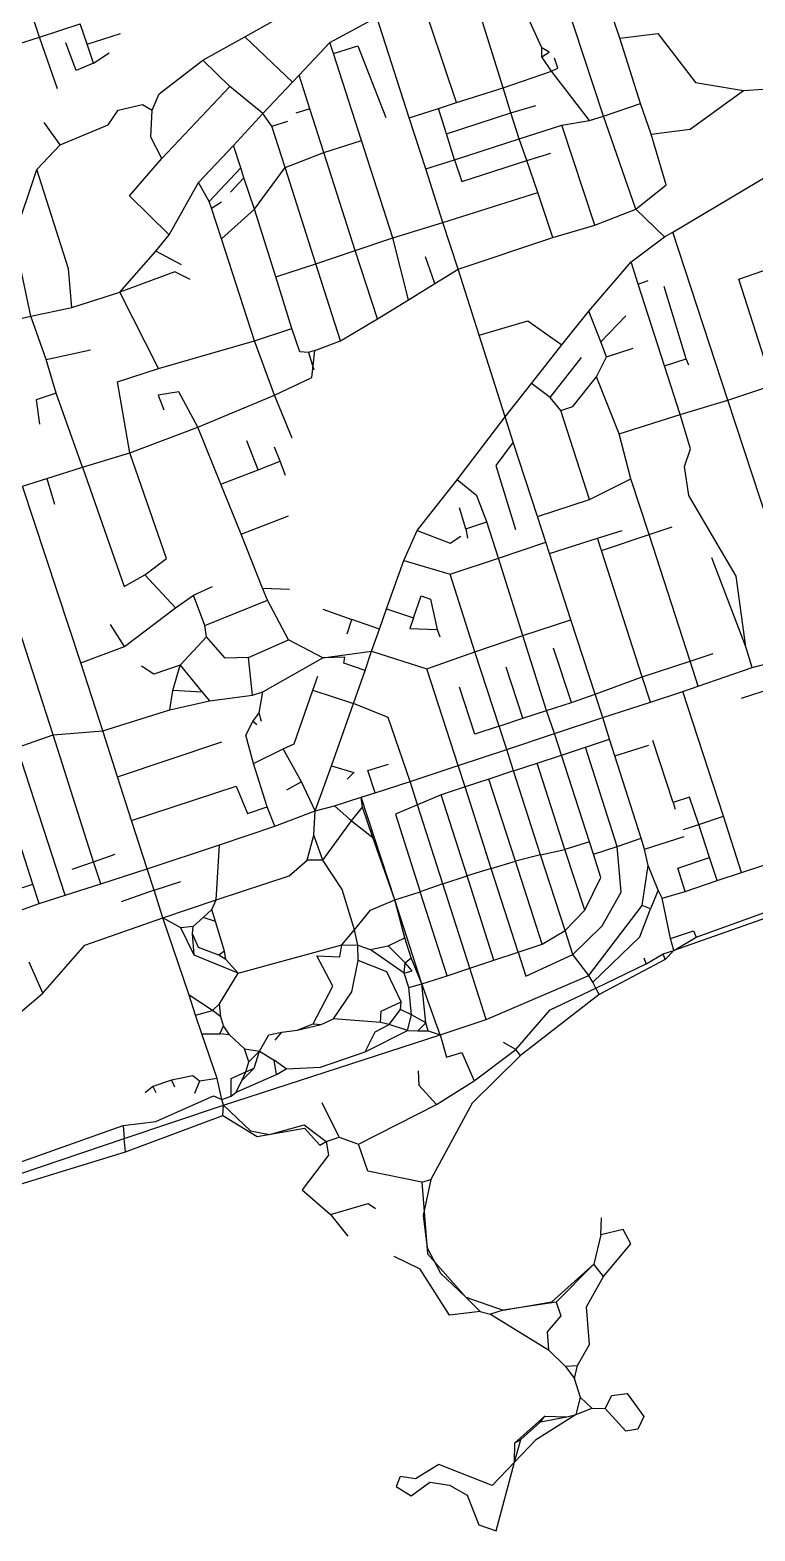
# Model space of a CAD drawing. Header units: metres. Extents: x 609554 to 651406, y 4826501 to 4857446.
# Drawn here: x 635501 to 636876, y 4834935 to 4837782 of the extents above; entities that cross this region are included whole.
import ezdxf

# ---------------------------------------------------------------- set-up
doc = ezdxf.new("R2010")
doc.units = ezdxf.units.M

msp = doc.modelspace()

# ---------------------------------------------------------------- linework, layer by layer
at = {"layer": 'ROADS'}
for points in [[(635518.6, 4837768.6), (635441.6, 4837999.7)], [(636398.5, 4837672.8), (636320, 4837923.7)], [(636310.1, 4837644.8), (636237.1, 4837861.5)], [(636471.7, 4837748.3), (636442.5, 4837812.6), (636440.9, 4837847.6)], [(636589.1, 4837619), (636513.5, 4837847.6)], [(636619.9, 4837766.9), (636595.6, 4837837.3)], [(635518.6, 4837768.6), (635596, 4837794)], [(635609.5, 4837755.4), (635596, 4837794)], [(635908.3, 4837769.4), (635967, 4837802)], [(636069.7, 4837758.6), (636158.7, 4837806.7)], [(636220, 4837615.4), (636158.7, 4837806.7)], [(635441, 4837744.1), (635518.6, 4837768.6)], [(635552.9, 4837670.8), (635518.6, 4837768.6)], [(635621, 4837719.5), (635588.7, 4837705.6), (635568.8, 4837757.9)], [(635609.5, 4837755.4), (635672.5, 4837775.7)], [(635828.9, 4837725.2), (635908.3, 4837769.4)], [(635998.6, 4837683.5), (635908.3, 4837769.4)], [(636011.5, 4837696.5), (636069.7, 4837758.6)], [(636076.8, 4837737.5), (636069.7, 4837758.6)], [(636619.9, 4837766.9), (636691.9, 4837775.9), (636763.1, 4837682.7), (636854.7, 4837667.6)], [(636659.3, 4837642.7), (636619.9, 4837766.9)], [(635621, 4837719.5), (635609.5, 4837755.4)], [(635621, 4837719.5), (635650.8, 4837738.9)], [(636076.8, 4837737.5), (636122.6, 4837752.5), (636175.9, 4837616.5)], [(636130, 4837573), (636076.8, 4837737.5)], [(636471.7, 4837731.5), (636485.6, 4837740.1), (636471.7, 4837748.3)], [(636471.7, 4837731.5), (636471.7, 4837748.3)], [(636490, 4837704.4), (636471.7, 4837731.5)], [(636490, 4837704.4), (636502.3, 4837709.8), (636496.2, 4837729.1)], [(635732.8, 4837630.2), (635746, 4837660.9), (635828.9, 4837725.2)], [(635880.2, 4837675.3), (635828.9, 4837725.2)], [(636398.5, 4837672.8), (636490, 4837704.4)], [(636562.3, 4837610.5), (636490, 4837704.4)], [(635750.9, 4837538.6), (635880.2, 4837675.3)], [(635942.8, 4837623.9), (635880.2, 4837675.3)], [(635942.8, 4837623.9), (635998.6, 4837683.5)], [(635998.6, 4837683.5), (636011.5, 4837696.5)], [(636031.8, 4837632.7), (636011.5, 4837696.5)], [(636310.1, 4837644.8), (636398.5, 4837672.8)], [(636412.9, 4837624.9), (636398.5, 4837672.8)], [(636854.7, 4837667.6), (637040.9, 4837680.3)], [(636275.7, 4837633.6), (636310.1, 4837644.8)], [(636679.4, 4837584.9), (636753.4, 4837594.2), (636854.7, 4837667.6)], [(635557.8, 4837564.6), (635649.1, 4837602.1), (635667.9, 4837630.2), (635714.4, 4837641), (635732.8, 4837630.2)], [(635750.9, 4837538.6), (635730.2, 4837579), (635732.8, 4837630.2)], [(635887, 4837563.4), (635942.8, 4837623.9)], [(635959.9, 4837599.6), (635942.8, 4837623.9)], [(636031.8, 4837632.7), (636005, 4837624.3)], [(636058.4, 4837550.2), (636031.8, 4837632.7)], [(636220, 4837615.4), (636275.7, 4837633.6)], [(636251.9, 4837518.7), (636220, 4837615.4)], [(636290.8, 4837585.6), (636275.7, 4837633.6)], [(636290.8, 4837585.6), (636412.9, 4837624.9)], [(636412.9, 4837624.9), (636460.3, 4837639)], [(636428.8, 4837575.9), (636412.9, 4837624.9)], [(636562.3, 4837610.5), (636589.1, 4837619)], [(636589.1, 4837619), (636659.3, 4837642.7)], [(636650, 4837442.4), (636589.1, 4837619)], [(636679.4, 4837584.9), (636659.3, 4837642.7)], [(635557.8, 4837564.6), (635528, 4837607)], [(635959.9, 4837599.6), (635989.8, 4837609.1)], [(635984.9, 4837521.8), (635959.9, 4837599.6)], [(636428.8, 4837575.9), (636509.8, 4837601.8)], [(636509.8, 4837601.8), (636562.3, 4837610.5)], [(636572.2, 4837412.4), (636509.8, 4837601.8)], [(635514, 4837517.6), (635557.8, 4837564.6)], [(635820.7, 4837493), (635887, 4837563.4)], [(635901.1, 4837520.9), (635887, 4837563.4)], [(636058.4, 4837550.2), (636130, 4837573)], [(636189.3, 4837388.2), (636130, 4837573)], [(636306.4, 4837536.3), (636290.8, 4837585.6)], [(636306.4, 4837536.3), (636428.8, 4837575.9)], [(636443.2, 4837534.6), (636428.8, 4837575.9)], [(636650, 4837442.4), (636708, 4837488.9), (636679.4, 4837584.9)], [(635764.8, 4837393.5), (635689.6, 4837467.6), (635750.9, 4837538.6)], [(635984.9, 4837521.8), (636058.4, 4837550.2)], [(636117.8, 4837363.8), (636058.4, 4837550.2)], [(636251.9, 4837518.7), (636306.4, 4837536.3)], [(636306.4, 4837536.3), (636320.3, 4837495.1), (636443.2, 4837534.6)], [(636443.2, 4837534.6), (636488.9, 4837548.8)], [(636464.5, 4837474), (636443.2, 4837534.6)], [(636720.5, 4837398.9), (636939, 4837529.1)], [(635502.6, 4837239.8), (635471.1, 4837389.2), (635514, 4837517.6)], [(635580, 4837255.9), (635574.1, 4837329.4), (635514, 4837517.6)], [(635840.9, 4837457), (635901.1, 4837520.9)], [(635881.3, 4837475), (635906.5, 4837502.2)], [(635906.5, 4837502.2), (635901.1, 4837520.9)], [(635926.6, 4837442.3), (635906.5, 4837502.2)], [(635926.6, 4837442.3), (635984.9, 4837521.8)], [(636042.9, 4837338.6), (635984.9, 4837521.8)], [(636283.9, 4837417.2), (636251.9, 4837518.7)], [(635764.8, 4837393.5), (635820.7, 4837493)], [(635840.9, 4837457), (635820.7, 4837493)], [(636283.9, 4837417.2), (636464.5, 4837474)], [(636492.6, 4837388.6), (636464.5, 4837474)], [(635845, 4837444.6), (635840.9, 4837457)], [(635845, 4837444.6), (635864.1, 4837456.4)], [(635864.4, 4837386.3), (635845, 4837444.6)], [(635864.4, 4837386.3), (635926.6, 4837442.3)], [(635967.4, 4837314.1), (635926.6, 4837442.3)], [(636189.3, 4837388.2), (636283.9, 4837417.2)], [(636313, 4837328.5), (636283.9, 4837417.2)], [(636572.2, 4837412.4), (636650, 4837442.4)], [(636704.8, 4837389.8), (636650, 4837442.4)], [(635739.5, 4837362.6), (635764.8, 4837393.5)], [(636117.8, 4837363.8), (636189.3, 4837388.2)], [(636218.9, 4837270.7), (636189.3, 4837388.2)], [(636313, 4837328.5), (636492.6, 4837388.6)], [(636492.6, 4837388.6), (636572.2, 4837412.4)], [(636641.4, 4837342.3), (636704.8, 4837389.8)], [(636704.8, 4837389.8), (636720.5, 4837398.9)], [(636824.8, 4837080.5), (636720.5, 4837398.9)], [(635671.4, 4837284.9), (635739.5, 4837362.6)], [(635788, 4837337.1), (635739.5, 4837362.6)], [(635927, 4837192.8), (635864.4, 4837386.3)], [(636042.9, 4837338.6), (636117.8, 4837363.8)], [(636160.2, 4837234.6), (636117.8, 4837363.8)], [(635967.4, 4837314.1), (636042.9, 4837338.6)], [(636090.1, 4837192.5), (636042.9, 4837338.6)], [(636268.9, 4837301.4), (636251.1, 4837351.8)], [(636561.3, 4837249.1), (636641.4, 4837342.3)], [(636654.8, 4837300.5), (636641.4, 4837342.3)], [(636910, 4837108.5), (636845.6, 4837309.7), (636920.5, 4837335.4)], [(635804.9, 4837308.9), (635775.7, 4837323.5), (635671.4, 4837284.9)], [(635997.5, 4837216.3), (635967.4, 4837314.1)], [(636218.9, 4837270.7), (636268.9, 4837301.4)], [(636268.9, 4837301.4), (636313, 4837328.5)], [(636352.8, 4837203.3), (636313, 4837328.5)], [(636654.8, 4837300.5), (636673.6, 4837307.3)], [(635580, 4837255.9), (635671.4, 4837284.9)], [(635744.5, 4837140), (635671.4, 4837284.9)], [(636704.4, 4837145.6), (636654.8, 4837300.5)], [(636745.5, 4837158.4), (636703.7, 4837296.1)], [(635502.6, 4837239.8), (635580, 4837255.9)], [(636160.2, 4837234.6), (636218.9, 4837270.7)], [(636510.1, 4837185.3), (636561.3, 4837249.1)], [(636583.5, 4837190.6), (636561.3, 4837249.1)], [(635401.5, 4837185.1), (635458.9, 4837229.5), (635502.6, 4837239.8)], [(635531.2, 4837157.3), (635502.6, 4837239.8)], [(635927, 4837192.8), (635997.5, 4837216.3)], [(636029, 4837170.3), (636012.7, 4837171.7), (635997.5, 4837216.3)], [(636090.1, 4837192.5), (636160.2, 4837234.6)], [(636352.8, 4837203.3), (636445.5, 4837230.8), (636510.1, 4837185.3)], [(636583.5, 4837190.6), (636631.4, 4837239.9)], [(635744.5, 4837140), (635927, 4837192.8)], [(635964.4, 4837089.6), (635927, 4837192.8)], [(636041, 4837174.5), (636090.1, 4837192.5)], [(636402.2, 4837048.9), (636352.8, 4837203.3)], [(636594.3, 4837162.5), (636583.5, 4837190.6)], [(635531.2, 4837157.3), (635615.9, 4837175.4)], [(635964.4, 4837089.6), (636035.4, 4837122.9), (636041, 4837174.5)], [(636041, 4837174.5), (636029, 4837170.3)], [(636029, 4837170.3), (636039, 4837138)], [(636452.1, 4837111.9), (636510.1, 4837185.3)], [(636487.8, 4837085), (636546.9, 4837161.4)], [(636575.6, 4837124.7), (636594.3, 4837162.5)], [(636594.3, 4837162.5), (636645, 4837179.1)], [(635550.5, 4837093.7), (635531.2, 4837157.3)], [(635690.3, 4836980.5), (635667.1, 4837114.7), (635744.5, 4837140)], [(636704.4, 4837145.6), (636745.5, 4837158.4)], [(636734.2, 4837052.8), (636704.4, 4837145.6)], [(636750.5, 4837146.4), (636745.5, 4837158.4)], [(636402.2, 4837048.9), (636452.1, 4837111.9)], [(636487.8, 4837085), (636452.1, 4837111.9)], [(636507.7, 4837060.6), (636530.8, 4837068), (636575.6, 4837124.7)], [(636618.7, 4837016.6), (636575.6, 4837124.7)], [(636824.8, 4837080.5), (636910, 4837108.5)], [(635550.5, 4837093.7), (635512.3, 4837080.7), (635519.1, 4837034.6)], [(635600.2, 4836953), (635550.5, 4837093.7)], [(635819.5, 4837028.9), (635782.9, 4837096.2), (635744.3, 4837089.5), (635754.5, 4837061.7)], [(635819.5, 4837028.9), (635964.4, 4837089.6)], [(635997.9, 4837008.4), (635964.4, 4837089.6)], [(636507.7, 4837060.6), (636487.8, 4837085)], [(636734.2, 4837052.8), (636824.8, 4837080.5)], [(636980.6, 4836607), (636824.8, 4837080.5)], [(636311, 4836929.3), (636402.2, 4837048.9)], [(636417.7, 4837000.8), (636402.2, 4837048.9)], [(636562.4, 4836892), (636507.7, 4837060.6)], [(636618.7, 4837016.6), (636734.2, 4837052.8)], [(636858.6, 4836612.5), (636840.4, 4836746.2), (636750.9, 4836899.5), (636742.7, 4836954.2), (636753.9, 4836988.2), (636734.2, 4837052.8)], [(635690.3, 4836980.5), (635819.5, 4837028.9)], [(635862.8, 4836920.6), (635819.5, 4837028.9)], [(636641, 4836930.8), (636618.7, 4837016.6)], [(635933.7, 4836948.3), (635912, 4837003.2)], [(635975.4, 4836964.4), (635964.7, 4836991.1)], [(636417.7, 4837000.8), (636384.3, 4836956.1), (636421.8, 4836834.7)], [(636463.4, 4836859.4), (636417.7, 4837000.8)], [(635600.2, 4836953), (635690.3, 4836980.5)], [(635718.6, 4836749.2), (635759.7, 4836779.7), (635690.3, 4836980.5)], [(635933.7, 4836948.3), (635975.4, 4836964.4)], [(635985.5, 4836937.3), (635975.4, 4836964.4)], [(635486.8, 4836916.9), (635532.6, 4836931.5)], [(635532.6, 4836931.5), (635600.2, 4836953)], [(635532.6, 4836931.5), (635547.1, 4836883)], [(635600.2, 4836953), (635679.2, 4836727), (635718.6, 4836749.2)], [(635862.8, 4836920.6), (635933.7, 4836948.3)], [(635597.2, 4836581.9), (635486.8, 4836916.9)], [(635901.5, 4836826.3), (635862.8, 4836920.6)], [(636235.1, 4836832.7), (636311, 4836929.3)], [(636367.5, 4836849.4), (636348.8, 4836898.5), (636311, 4836929.3)], [(636562.4, 4836892), (636641, 4836930.8)], [(636675.3, 4836825.1), (636641, 4836930.8)], [(636327.5, 4836836.2), (636315.5, 4836875.9)], [(636463.4, 4836859.4), (636562.4, 4836892)], [(635901.5, 4836826.3), (635991.4, 4836861)], [(636327.5, 4836836.2), (636367.5, 4836849.4)], [(636389.7, 4836780.8), (636367.5, 4836849.4)], [(636479.3, 4836811.1), (636463.4, 4836859.4)], [(635544.5, 4836445.2), (635415.4, 4836845.1)], [(635942.1, 4836723.5), (635901.5, 4836826.3)], [(636210.1, 4836776), (636235.1, 4836832.7)], [(636235.1, 4836832.7), (636298.2, 4836809.1), (636317.9, 4836822.3)], [(636327.5, 4836836.2), (636330.6, 4836818.7)], [(636486.3, 4836789.1), (636577.2, 4836818.4)], [(636577.2, 4836818.4), (636624.2, 4836833.3)], [(636584.8, 4836795.3), (636577.2, 4836818.4)], [(636584.8, 4836795.3), (636675.3, 4836825.1)], [(636675.3, 4836825.1), (636718.9, 4836839.7)], [(636753.2, 4836584.9), (636675.3, 4836825.1)], [(636389.7, 4836780.8), (636479.3, 4836811.1)], [(636486.3, 4836789.1), (636479.3, 4836811.1)], [(636527.1, 4836663.4), (636486.3, 4836789.1)], [(636662.2, 4836555.2), (636584.8, 4836795.3)], [(636177.4, 4836684.4), (636210.1, 4836776)], [(636210.1, 4836776), (636297.9, 4836749.9)], [(636297.9, 4836749.9), (636389.7, 4836780.8)], [(636435.9, 4836633.8), (636389.7, 4836780.8)], [(636858.6, 4836612.5), (636794.3, 4836781.1)], [(635777.1, 4836686.3), (635718.6, 4836749.2)], [(636345, 4836602.9), (636297.9, 4836749.9)], [(635777.1, 4836686.3), (635810.8, 4836710.2)], [(635810.8, 4836710.2), (635846.9, 4836726.7)], [(635832.7, 4836653), (635810.8, 4836710.2)], [(635942.1, 4836723.5), (635993.2, 4836721.7)], [(635951.1, 4836700.7), (635942.1, 4836723.5)], [(636228.3, 4836667.3), (636242.7, 4836709.2), (636260.7, 4836703), (636273.2, 4836645.2)], [(635679.9, 4836613.3), (635777.1, 4836686.3)], [(635832.7, 4836653), (635951.1, 4836700.7)], [(635991.4, 4836625.5), (635951.1, 4836700.7)], [(636056.3, 4836683.8), (636111.7, 4836664.2)], [(636163.6, 4836645.9), (636177.4, 4836684.4)], [(636177.4, 4836684.4), (636228.3, 4836667.3)], [(635679.9, 4836613.3), (635653.6, 4836654.9)], [(635835.4, 4836631.3), (635832.7, 4836653)], [(636102.3, 4836636.7), (636111.7, 4836664.2)], [(636163.6, 4836645.9), (636111.7, 4836664.2)], [(636228.3, 4836667.3), (636221.5, 4836647.1), (636273.2, 4836645.2)], [(636435.9, 4836633.8), (636527.1, 4836663.4)], [(636572.9, 4836522.7), (636527.1, 4836663.4)], [(635835.4, 4836631.3), (635786, 4836577.4)], [(635915.5, 4836592.3), (635871.1, 4836591), (635835.4, 4836631.3)], [(635915.5, 4836592.3), (635991.4, 4836625.5)], [(636056.2, 4836591.7), (635991.4, 4836625.5)], [(636148.7, 4836604.4), (636163.6, 4836645.9)], [(636273.2, 4836645.2), (636278.5, 4836631.1)], [(636345, 4836602.9), (636435.9, 4836633.8)], [(636481, 4836491.9), (636435.9, 4836633.8)], [(635597.2, 4836581.9), (635679.9, 4836613.3)], [(635923.2, 4836520.5), (635915.5, 4836592.3)], [(635942.8, 4836526.7), (636056.2, 4836591.7)], [(636056.2, 4836591.7), (636148.7, 4836604.4)], [(636137, 4836567.4), (636096.1, 4836581.5), (636098.4, 4836592.6), (636056.2, 4836591.7)], [(636137, 4836567.4), (636148.7, 4836604.4)], [(636148.7, 4836604.4), (636253.6, 4836570.8)], [(636253.6, 4836570.8), (636345, 4836602.9)], [(636390.7, 4836462), (636345, 4836602.9)], [(636527.9, 4836506.5), (636494.3, 4836609.8)], [(636753.2, 4836584.9), (636796.9, 4836599.6)], [(636870.9, 4836573.2), (636858.6, 4836612.5)], [(635639.1, 4836452.9), (635597.2, 4836581.9)], [(635786, 4836577.4), (635735.6, 4836560.3), (635712.6, 4836576)], [(635772.1, 4836529.8), (635786, 4836577.4)], [(635786, 4836577.4), (635827.6, 4836526.1)], [(636114.7, 4836504.8), (636137, 4836567.4)], [(636313.3, 4836387.3), (636253.6, 4836570.8)], [(636435.7, 4836476.8), (636404.5, 4836573.6)], [(636662.2, 4836555.2), (636753.2, 4836584.9)], [(636768.2, 4836538), (636753.2, 4836584.9)], [(636768.2, 4836538), (636870.9, 4836573.2)], [(636870.9, 4836573.2), (636897.4, 4836580.2)], [(636037.1, 4836530.1), (636046.6, 4836556.7)], [(636390.7, 4836462), (636344.6, 4836447), (636315.4, 4836535.6)], [(636572.9, 4836522.7), (636662.2, 4836555.2)], [(636677.9, 4836507.1), (636662.2, 4836555.2)], [(636739.4, 4836527.7), (636768.2, 4836538)], [(636912.4, 4836534.5), (636850.2, 4836514.6)], [(635766.2, 4836493.1), (635772.1, 4836529.8)], [(635766.2, 4836493.1), (635841.3, 4836510)], [(635827.6, 4836526.1), (635772.1, 4836529.8)], [(635827.6, 4836526.1), (635841.3, 4836510)], [(635841.3, 4836510), (635923.2, 4836520.5)], [(635923.2, 4836520.5), (635942.8, 4836526.7)], [(635935.4, 4836486.9), (635942.8, 4836526.7)], [(635981.4, 4836419.1), (636001.9, 4836428.3), (636037.1, 4836530.1)], [(636037.1, 4836530.1), (636114.7, 4836504.8)], [(636072.9, 4836386.6), (636114.7, 4836504.8)], [(636222, 4836356.7), (636180.4, 4836478.4), (636114.7, 4836504.8)], [(636481, 4836491.9), (636527.9, 4836506.5)], [(636527.9, 4836506.5), (636572.9, 4836522.7)], [(636587.3, 4836478.1), (636572.9, 4836522.7)], [(636587.3, 4836478.1), (636677.9, 4836507.1)], [(636677.9, 4836507.1), (636739.4, 4836527.7)], [(636816.2, 4836291.3), (636739.4, 4836527.7)], [(635639.1, 4836452.9), (635766.2, 4836493.1)], [(635923.5, 4836471), (635935.4, 4836486.9)], [(635940.3, 4836470.6), (635935.4, 4836486.9)], [(636390.7, 4836462), (636435.7, 4836476.8)], [(636435.7, 4836476.8), (636481, 4836491.9)], [(636495.8, 4836447.7), (636481, 4836491.9)], [(636495.8, 4836447.7), (636587.3, 4836478.1)], [(636600.3, 4836437.5), (636587.3, 4836478.1)], [(635544.5, 4836445.2), (635639.1, 4836452.9)], [(635666.8, 4836366.1), (635639.1, 4836452.9)], [(635924.7, 4836391.3), (635910.4, 4836445), (635923.5, 4836471)], [(635931.1, 4836464.5), (635923.5, 4836471)], [(636405.3, 4836417.5), (636390.7, 4836462)], [(636405.3, 4836417.5), (636495.8, 4836447.7)], [(636508.9, 4836407.2), (636495.8, 4836447.7)], [(635476.6, 4836421.5), (635544.5, 4836445.2)], [(635567.7, 4836141.3), (635476.6, 4836421.5)], [(635621.5, 4836204.5), (635544.5, 4836445.2)], [(635666.8, 4836366.1), (635864.8, 4836432.2)], [(635924.7, 4836391.3), (635981.4, 4836419.1)], [(636015.9, 4836356.2), (635981.4, 4836419.1)], [(636508.9, 4836407.2), (636554.5, 4836422.3)], [(636554.5, 4836422.3), (636600.3, 4836437.5)], [(636614.8, 4836233.8), (636554.5, 4836422.3)], [(636610.5, 4836405.4), (636600.3, 4836437.5)], [(636610.5, 4836405.4), (636674.6, 4836425.8)], [(636720.9, 4836317), (636682.3, 4836434.6)], [(635506.2, 4836162.5), (635427.7, 4836405.5)], [(635951, 4836308.8), (635924.7, 4836391.3)], [(636313.3, 4836387.3), (636405.3, 4836417.5)], [(636418.3, 4836377.1), (636405.3, 4836417.5)], [(636418.3, 4836377.1), (636463.1, 4836392)], [(636463.1, 4836392), (636508.9, 4836407.2)], [(636515.8, 4836228.1), (636463.1, 4836392)], [(636562, 4836242.7), (636508.9, 4836407.2)], [(636660.3, 4836249.4), (636610.5, 4836405.4)], [(635693.6, 4836283.2), (635666.8, 4836366.1)], [(636041.8, 4836301.4), (636072.9, 4836386.6)], [(636072.9, 4836386.6), (636115.5, 4836374), (636102.3, 4836361.6)], [(636155.8, 4836335.5), (636142, 4836377.5), (636181.1, 4836390.1)], [(636222, 4836356.7), (636313.3, 4836387.3)], [(636326.4, 4836346.6), (636313.3, 4836387.3)], [(636418.3, 4836377.1), (636371.6, 4836361.6)], [(636469.5, 4836217.9), (636418.3, 4836377.1)], [(635693.6, 4836283.2), (635891.9, 4836348.3), (635913.4, 4836296.1), (635951, 4836308.8)], [(636015.9, 4836356.2), (635987.2, 4836340.8)], [(636041.8, 4836301.4), (636015.9, 4836356.2)], [(636129, 4836327), (636155.8, 4836335.5)], [(636155.8, 4836335.5), (636222, 4836356.7)], [(636236, 4836313), (636222, 4836356.7)], [(636326.4, 4836346.6), (636280.8, 4836331.7)], [(636371.6, 4836361.6), (636326.4, 4836346.6)], [(636375.8, 4836192.2), (636326.4, 4836346.6)], [(636421.6, 4836206.1), (636371.6, 4836361.6)], [(635965.4, 4836272.1), (635951, 4836308.8)], [(636041.8, 4836301.4), (636078.5, 4836310.9)], [(636078.5, 4836310.9), (636129, 4836327)], [(636110.7, 4836282.4), (636078.5, 4836310.9)], [(636110.7, 4836282.4), (636131.9, 4836308.5)], [(636131.9, 4836308.5), (636129, 4836327)], [(636192.9, 4836132.4), (636129, 4836327)], [(636151.3, 4836251), (636131.9, 4836308.5)], [(636236, 4836313), (636194.1, 4836295.2), (636241.3, 4836147.6)], [(636280.8, 4836331.7), (636236, 4836313)], [(636284.1, 4836162.7), (636236, 4836313)], [(636329.9, 4836178.2), (636280.8, 4836331.7)], [(636769.8, 4836275.3), (636752.1, 4836327), (636720.9, 4836317)], [(636720.9, 4836317), (636724.7, 4836304.7)], [(635723.1, 4836191.6), (635693.6, 4836283.2)], [(635965.4, 4836272.1), (636041.8, 4836301.4)], [(636039.5, 4836255.1), (636041.8, 4836301.4)], [(636056.4, 4836207.9), (636110.7, 4836282.4)], [(636110.7, 4836282.4), (636151.3, 4836251)], [(636769.8, 4836275.3), (636816.2, 4836291.3)], [(636850.5, 4836184.4), (636816.2, 4836291.3)], [(635860.1, 4836237.1), (635965.4, 4836272.1)], [(636026.8, 4836207.7), (636039.5, 4836255.1)], [(636056.4, 4836207.9), (636039.5, 4836255.1)], [(636192.9, 4836132.4), (636151.3, 4836251)], [(636614.8, 4836233.8), (636660.3, 4836249.4)], [(636666.9, 4836228.7), (636660.3, 4836249.4)], [(636666.9, 4836228.7), (636741.9, 4836252.6)], [(636740.7, 4836265.7), (636769.8, 4836275.3)], [(636789.7, 4836213.1), (636769.8, 4836275.3)], [(635723.1, 4836191.6), (635860.1, 4836237.1)], [(635854.3, 4836132.4), (635860.1, 4836237.1)], [(636469.5, 4836217.9), (636515.8, 4836228.1)], [(636562, 4836242.7), (636515.8, 4836228.1)], [(636553.2, 4836113), (636515.8, 4836228.1)], [(636530.9, 4836028.8), (636586.5, 4836083.2), (636622.5, 4836146.8), (636614.8, 4836233.8)], [(636569.6, 4836219.2), (636562, 4836242.7)], [(636569.6, 4836219.2), (636614.8, 4836233.8)], [(636673.7, 4836197.9), (636666.9, 4836228.7)], [(635581.1, 4836190.9), (635621.5, 4836204.5)], [(635621.5, 4836204.5), (635662.7, 4836219)], [(635635.3, 4836162.6), (635621.5, 4836204.5)], [(635635.3, 4836162.6), (635723.1, 4836191.6)], [(635736.5, 4836150.6), (635723.1, 4836191.6)], [(635854.3, 4836132.4), (635992.4, 4836178.3), (636026.8, 4836207.7)], [(636056.4, 4836207.9), (636026.8, 4836207.7)], [(636116.5, 4836075.4), (636092.8, 4836151.8), (636056.4, 4836207.9)], [(636375.8, 4836192.2), (636329.9, 4836178.2)], [(636375.8, 4836192.2), (636421.6, 4836206.1)], [(636426.7, 4836033.1), (636375.8, 4836192.2)], [(636469.5, 4836217.9), (636421.6, 4836206.1)], [(636472.4, 4836048.2), (636421.6, 4836206.1)], [(636516.3, 4836074.3), (636469.5, 4836217.9)], [(636553.2, 4836113), (636584, 4836174.7), (636569.6, 4836219.2)], [(636662.5, 4836122), (636673.7, 4836197.9)], [(636692.4, 4836150.6), (636673.7, 4836197.9)], [(636743.5, 4836148.4), (636729.9, 4836192.3), (636789.7, 4836213.1)], [(636804.7, 4836169), (636789.7, 4836213.1)], [(636850.5, 4836184.4), (636894.7, 4836199.2)], [(635567.7, 4836141.3), (635635.3, 4836162.6)], [(635736.5, 4836150.6), (635787.3, 4836167.4)], [(636284.1, 4836162.7), (636241.3, 4836147.6)], [(636284.1, 4836162.7), (636329.9, 4836178.2)], [(636335.2, 4836002.9), (636284.1, 4836162.7)], [(636381.1, 4836018), (636329.9, 4836178.2)], [(636743.5, 4836148.4), (636804.7, 4836169)], [(636804.7, 4836169), (636850.5, 4836184.4)], [(635433.9, 4836138.8), (635506.2, 4836162.5)], [(635518.2, 4836125.4), (635506.2, 4836162.5)], [(635518.2, 4836125.4), (635567.7, 4836141.3)], [(635736.5, 4836150.6), (635673.6, 4836128.8)], [(635753, 4836098.5), (635736.5, 4836150.6)], [(636192.9, 4836132.4), (636241.3, 4836147.6)], [(636292.2, 4835988.6), (636241.3, 4836147.6)], [(636692.4, 4836150.6), (636678.3, 4836115.6)], [(636700.4, 4836135.5), (636692.4, 4836150.6)], [(636700.4, 4836135.5), (636743.5, 4836148.4)], [(636715.8, 4836059), (636700.4, 4836135.5)], [(637031, 4836145), (636722.4, 4836036.5)], [(636764.7, 4836061.7), (637027.5, 4836156.6)], [(635467.7, 4836107), (635518.2, 4836125.4)], [(635753, 4836098.5), (635854.3, 4836132.4)], [(635829.5, 4836099.2), (635845.9, 4836114.2)], [(635845.9, 4836114.2), (635854.3, 4836132.4)], [(635852.9, 4836091.1), (635845.9, 4836114.2)], [(636116.5, 4836075.4), (636146.8, 4836113.1), (636192.9, 4836132.4)], [(636244, 4835973.2), (636192.9, 4836132.4)], [(636212.1, 4836060.3), (636192.9, 4836132.4)], [(636516.3, 4836074.3), (636553.2, 4836113)], [(636561.1, 4835988.9), (636662.5, 4836122)], [(636568.3, 4835976.6), (636657.5, 4836062.3), (636678.3, 4836115.6)], [(636678.3, 4836115.6), (636662.5, 4836122)], [(635525, 4835955.3), (635604.8, 4836046.4), (635753, 4836098.5)], [(635802.6, 4835951.6), (635753, 4836098.5)], [(635787, 4836079.2), (635753, 4836098.5)], [(635810.5, 4836081.7), (635787, 4836079.2)], [(635812, 4836027.7), (635787, 4836079.2)], [(635809.3, 4836068.1), (635810.5, 4836081.7)], [(635810.5, 4836081.7), (635829.5, 4836099.2)], [(635852.9, 4836091.1), (635829.5, 4836099.2)], [(635869.9, 4836035.2), (635852.9, 4836091.1)], [(635812, 4836027.7), (635809.3, 4836068.1)], [(635859.1, 4836027.6), (635820.7, 4836041.9), (635809.3, 4836068.1)], [(636092.5, 4836047.4), (636116.5, 4836075.4)], [(636122.7, 4836046.4), (636116.5, 4836075.4)], [(636180.5, 4836045.3), (636212.1, 4836060.3)], [(636224.2, 4836022.3), (636212.1, 4836060.3)], [(636472.4, 4836048.2), (636516.3, 4836074.3)], [(636530.9, 4836028.8), (636516.3, 4836074.3)], [(636715.8, 4836059), (636759.8, 4836074), (636764.7, 4836061.7)], [(636722.4, 4836036.5), (636715.8, 4836059)], [(636722.4, 4836036.5), (636764.7, 4836061.7)], [(635895.5, 4835993.3), (635812, 4836027.7)], [(635869.9, 4836035.2), (635859.1, 4836027.6)], [(635872.4, 4836019.5), (635859.1, 4836027.6)], [(635872.4, 4836019.5), (635869.9, 4836035.2)], [(635895.5, 4835993.3), (636092.5, 4836047.4)], [(636038.2, 4835897.1), (636075.4, 4835968.9), (636045, 4836026.2), (636088.5, 4836024.6), (636092.5, 4836047.4)], [(636092.5, 4836047.4), (636122.7, 4836046.4)], [(636122.7, 4836046.4), (636146.4, 4836038.2)], [(636123.3, 4836017.7), (636122.7, 4836046.4)], [(636146.4, 4836038.2), (636180.5, 4836045.3)], [(636210.9, 4835993.1), (636146.4, 4836038.2)], [(636212.3, 4836012.8), (636180.5, 4836045.3)], [(636212.3, 4836012.8), (636224.2, 4836022.3)], [(636244, 4835973.2), (636224.2, 4836022.3)], [(636381.1, 4836018), (636426.7, 4836033.1)], [(636426.7, 4836033.1), (636472.4, 4836048.2)], [(636426.7, 4836033.1), (636441.3, 4835987.6), (636530.9, 4836028.8)], [(636561.1, 4835988.9), (636530.9, 4836028.8)], [(636669.5, 4836011.3), (636665.9, 4836022)], [(636669.5, 4836011.3), (636702.2, 4836030.1)], [(636702.2, 4836030.1), (636722.4, 4836036.5)], [(636705.7, 4836019.6), (636702.2, 4836030.1)], [(636722.4, 4836036.5), (636705.7, 4836019.6)], [(635525, 4835955.3), (635499.1, 4836014)], [(635860.6, 4835935.5), (635895.5, 4835993.3)], [(635895.5, 4835993.3), (635872.4, 4836019.5)], [(636076.7, 4835906.9), (636111.4, 4835957.7), (636123.3, 4836017.7)], [(636204.9, 4835938.9), (636178.1, 4835996.1), (636123.3, 4836017.7)], [(636210.9, 4835993.1), (636212.3, 4836012.8)], [(636210.9, 4835993.1), (636225.6, 4835997.8), (636212.3, 4836012.8)], [(636219.4, 4835966), (636210.9, 4835993.1)], [(636292.2, 4835988.6), (636335.2, 4836002.9)], [(636335.2, 4836002.9), (636381.1, 4836018)], [(636366.5, 4835905.3), (636335.2, 4836002.9)], [(636574.1, 4835964.8), (636669.5, 4836011.3)], [(636705.7, 4836019.6), (636580.9, 4835952.9)], [(636219.4, 4835966), (636244, 4835973.2)], [(636224.6, 4835914.4), (636219.4, 4835966)], [(636244, 4835973.2), (636292.2, 4835988.6)], [(636278.8, 4835876.2), (636244, 4835973.2)], [(636251.9, 4835898.9), (636244, 4835973.2)], [(636366.5, 4835905.3), (636561.1, 4835988.9)], [(636422.5, 4835848.5), (636487.7, 4835924), (636574.1, 4835964.8)], [(636568.3, 4835976.6), (636561.1, 4835988.9)], [(636574.1, 4835964.8), (636568.3, 4835976.6)], [(636580.9, 4835952.9), (636574.1, 4835964.8)], [(635456.5, 4835896.7), (635525, 4835955.3)], [(635847.1, 4835922.4), (635802.6, 4835951.6)], [(635815.1, 4835913.6), (635802.6, 4835951.6)], [(635847.1, 4835922.4), (635860.6, 4835935.5)], [(635862.7, 4835910.3), (635860.6, 4835935.5)], [(636165.8, 4835900.1), (636167.3, 4835921.2), (636204.9, 4835938.9)], [(636203.7, 4835924.4), (636204.9, 4835938.9)], [(636580.9, 4835952.9), (636431.6, 4835837.2)], [(635815.1, 4835913.6), (635847.1, 4835922.4)], [(635826.8, 4835878.2), (635815.1, 4835913.6)], [(635862.7, 4835910.3), (635847.1, 4835922.4)], [(635868.1, 4835893.4), (635862.7, 4835910.3)], [(636053.2, 4835896.3), (636076.7, 4835906.9)], [(636165.8, 4835900.1), (636076.7, 4835906.9)], [(636182, 4835896.1), (636203.7, 4835924.4)], [(636224.6, 4835914.4), (636203.7, 4835924.4)], [(636217.1, 4835884.6), (636224.6, 4835914.4)], [(636251.9, 4835898.9), (636224.6, 4835914.4)], [(635826.8, 4835878.2), (635860.9, 4835878.4)], [(635855.7, 4835793.8), (635826.8, 4835878.2)], [(635860.9, 4835878.4), (635868.1, 4835893.4)], [(635879.2, 4835876.2), (635860.9, 4835878.4)], [(635879.2, 4835876.2), (635868.1, 4835893.4)], [(635936.5, 4835845.7), (635953.7, 4835876.3), (635978.9, 4835881.2)], [(635965.8, 4835866.3), (635978.9, 4835881.2)], [(635978.9, 4835881.2), (636007.9, 4835885.1)], [(636007.9, 4835885.1), (636038.2, 4835897.1)], [(636007.9, 4835885.1), (636053.2, 4835896.3)], [(636038.2, 4835897.1), (636053.2, 4835896.3)], [(636137, 4835844.4), (636155.4, 4835882.4), (636182, 4835896.1)], [(636137, 4835844.4), (636217.1, 4835884.6)], [(636182, 4835896.1), (636165.8, 4835900.1)], [(636217.1, 4835884.6), (636182, 4835896.1)], [(636217.1, 4835884.6), (636236.9, 4835883.9)], [(636236.9, 4835883.9), (636251.9, 4835898.9)], [(636236.9, 4835883.9), (636256.3, 4835884.2)], [(636256.3, 4835884.2), (636251.9, 4835898.9)], [(636256.3, 4835884.2), (636278.8, 4835876.2)], [(636278.8, 4835876.2), (636366.5, 4835905.3)], [(635867.9, 4835742.8), (636278.8, 4835876.2)], [(635907.8, 4835850.2), (635879.2, 4835876.2)], [(635916.2, 4835825.2), (635907.8, 4835850.2)], [(635907.8, 4835850.2), (635936.5, 4835845.7)], [(636278.8, 4835876.2), (636291, 4835833.9), (636320, 4835842.8), (636343.7, 4835789)], [(636422.5, 4835848.5), (636399.4, 4835862.2)], [(635910.1, 4835806.2), (635916.2, 4835825.2)], [(635916.2, 4835825.2), (635936.5, 4835845.7)], [(635926.3, 4835813.4), (635936.5, 4835845.7)], [(635936.5, 4835845.7), (635963.8, 4835828.2)], [(635968.5, 4835801.4), (635963.8, 4835828.2)], [(635987, 4835812.1), (635963.8, 4835828.2)], [(635987, 4835812.1), (636051.7, 4835815.2), (636137, 4835844.4)], [(636431.6, 4835837.2), (636340, 4835746.9), (636261.5, 4835601.9)], [(636343.7, 4835789), (636422.5, 4835848.5)], [(636431.6, 4835837.2), (636422.5, 4835848.5)], [(635822.1, 4835788.4), (635809.7, 4835798.9), (635769.2, 4835790.4)], [(635855.7, 4835793.8), (635822.1, 4835788.4)], [(635864.7, 4835753.8), (635855.7, 4835793.8)], [(635882.3, 4835760), (635882.3, 4835793.5), (635910.1, 4835806.2)], [(635892.2, 4835767.8), (635968.5, 4835801.4)], [(635902.9, 4835789.6), (635926.3, 4835813.4)], [(635902.9, 4835789.6), (635910.1, 4835806.2)], [(635910.1, 4835806.2), (635926.3, 4835813.4)], [(635968.5, 4835801.4), (635987, 4835812.1)], [(636237.2, 4835808), (636238.4, 4835780.8), (636272.1, 4835744.1)], [(635733.7, 4835778.3), (635719.1, 4835766.3)], [(635769.2, 4835790.4), (635733.7, 4835778.3)], [(635733.7, 4835778.3), (635739.4, 4835766.8)], [(635769.2, 4835790.4), (635775.2, 4835777.8)], [(635822.1, 4835788.4), (635812.7, 4835765.1)], [(635882.3, 4835760), (635892.2, 4835767.8)], [(635892.2, 4835767.8), (635902.9, 4835789.6)], [(636272.1, 4835744.1), (636343.7, 4835789)], [(635677.9, 4835704.4), (635739.3, 4835712.1), (635849.2, 4835760.7), (635864.7, 4835753.8)], [(635679.7, 4835679.7), (635867.9, 4835742.8)], [(635864.7, 4835753.8), (635882.3, 4835760)], [(635867.9, 4835742.8), (635864.7, 4835753.8)], [(635866.7, 4835723.6), (635867.9, 4835742.8)], [(635867.9, 4835742.8), (635919, 4835694.4), (635955.5, 4835687.3), (636020.9, 4835705.6), (636062.8, 4835674)], [(636087.4, 4835682.3), (636055.3, 4835747.2)], [(636124.1, 4835669), (636272.1, 4835744.1)], [(635682.3, 4835654.8), (635866.7, 4835723.6)], [(635866.7, 4835723.6), (635931.6, 4835683.4), (636021.6, 4835699.6), (636050.9, 4835667.4), (636062.8, 4835674)], [(635116.9, 4835505.6), (635677.9, 4835704.4)], [(635321.9, 4835559), (635679.7, 4835679.7)], [(635677.9, 4835704.4), (635679.7, 4835679.7)], [(635682.3, 4835654.8), (635679.7, 4835679.7)], [(636062.8, 4835674), (636087.4, 4835682.3)], [(636087.4, 4835682.3), (636124.1, 4835669)], [(634823.1, 4835354.4), (635335.4, 4835548.5), (635682.3, 4835654.8)], [(636062.8, 4835674), (636067.3, 4835648.5), (636017.1, 4835582.3), (636070.9, 4835535.5)], [(636244.1, 4835597.1), (636142, 4835618), (636124.1, 4835669)], [(636244.1, 4835597.1), (636261.5, 4835601.9)], [(636244.1, 4835597.1), (636255.1, 4835461), (636327.4, 4835378.7)], [(636261.5, 4835601.9), (636246.7, 4835534.1), (636254.4, 4835472.7), (636279.4, 4835424.4), (636327.4, 4835378.7)], [(636070.9, 4835535.5), (636142.3, 4835556.4), (636156, 4835546.9)], [(636070.9, 4835535.5), (636103.8, 4835494.4)], [(636583.5, 4835496.9), (636585.3, 4835529.4)], [(636583.5, 4835496.9), (636570.6, 4835441.4)], [(636589.1, 4835418.3), (636640.5, 4835479.8), (636626.2, 4835507.5), (636583.5, 4835496.9)], [(636355.1, 4835351.9), (636296.7, 4835345), (636240.8, 4835432.3), (636191.9, 4835456.3)], [(636398.5, 4835354), (636491.1, 4835370.3), (636570.6, 4835441.4)], [(636570.6, 4835441.4), (636499.2, 4835369.7)], [(636589.1, 4835418.3), (636570.6, 4835441.4)], [(636539.7, 4835249.5), (636562.1, 4835289), (636556.4, 4835360.5), (636589.1, 4835418.3)], [(636327.4, 4835378.7), (636398.5, 4835354)], [(636327.4, 4835378.7), (636355.1, 4835351.9)], [(636499.2, 4835369.7), (636398.5, 4835354)], [(636499.2, 4835369.7), (636508, 4835343.2), (636482.1, 4835312.9), (636484.3, 4835279.3)], [(636355.1, 4835351.9), (636374.7, 4835346.6)], [(636398.5, 4835354), (636374.7, 4835346.6)], [(636374.7, 4835346.6), (636484.3, 4835279.3)], [(636484.3, 4835279.3), (636516, 4835248)], [(636516, 4835248), (636539.7, 4835249.5)], [(636516, 4835248), (636533.7, 4835224.8)], [(636533.7, 4835224.8), (636539.7, 4835249.5)], [(636545.1, 4835188.4), (636533.7, 4835224.8)], [(636591.8, 4835167.7), (636604.4, 4835192.5), (636633.5, 4835196.5), (636665.4, 4835152.4), (636654.1, 4835128.4), (636631.1, 4835124.7), (636591.8, 4835167.7)], [(636537, 4835156.1), (636545.1, 4835188.4)], [(636537, 4835156.1), (636567, 4835168.4)], [(636545.1, 4835188.4), (636567, 4835168.4)], [(636567, 4835168.4), (636591.8, 4835167.7)], [(636537, 4835156.1), (636460.1, 4835107.6), (636419.9, 4835065.8)], [(636420.6, 4835102.9), (636477.4, 4835153.2)], [(636432.3, 4835109.2), (636469.6, 4835142.3)], [(636469.6, 4835142.3), (636477.4, 4835153.2)], [(636469.6, 4835142.3), (636519.4, 4835152)], [(636477.4, 4835153.2), (636519.4, 4835152)], [(636519.4, 4835152), (636537, 4835156.1)], [(636419.9, 4835065.8), (636432.3, 4835109.2)], [(636419.9, 4835065.8), (636420.6, 4835102.9)], [(636420.6, 4835102.9), (636432.3, 4835109.2)], [(636419.9, 4835065.8), (636377.8, 4835021.7), (636276.2, 4835061.8), (636232.2, 4835034.4), (636203, 4835038.9), (636195.2, 4835019.9), (636224.2, 4835002), (636259.2, 4835027.7), (636296.8, 4835022.6), (636329.9, 4835003.4), (636352.3, 4834947.2), (636385, 4834935.4), (636419.9, 4835065.8)]]:
    msp.add_lwpolyline(points, dxfattribs=at)

doc.saveas('drawing.dxf')
